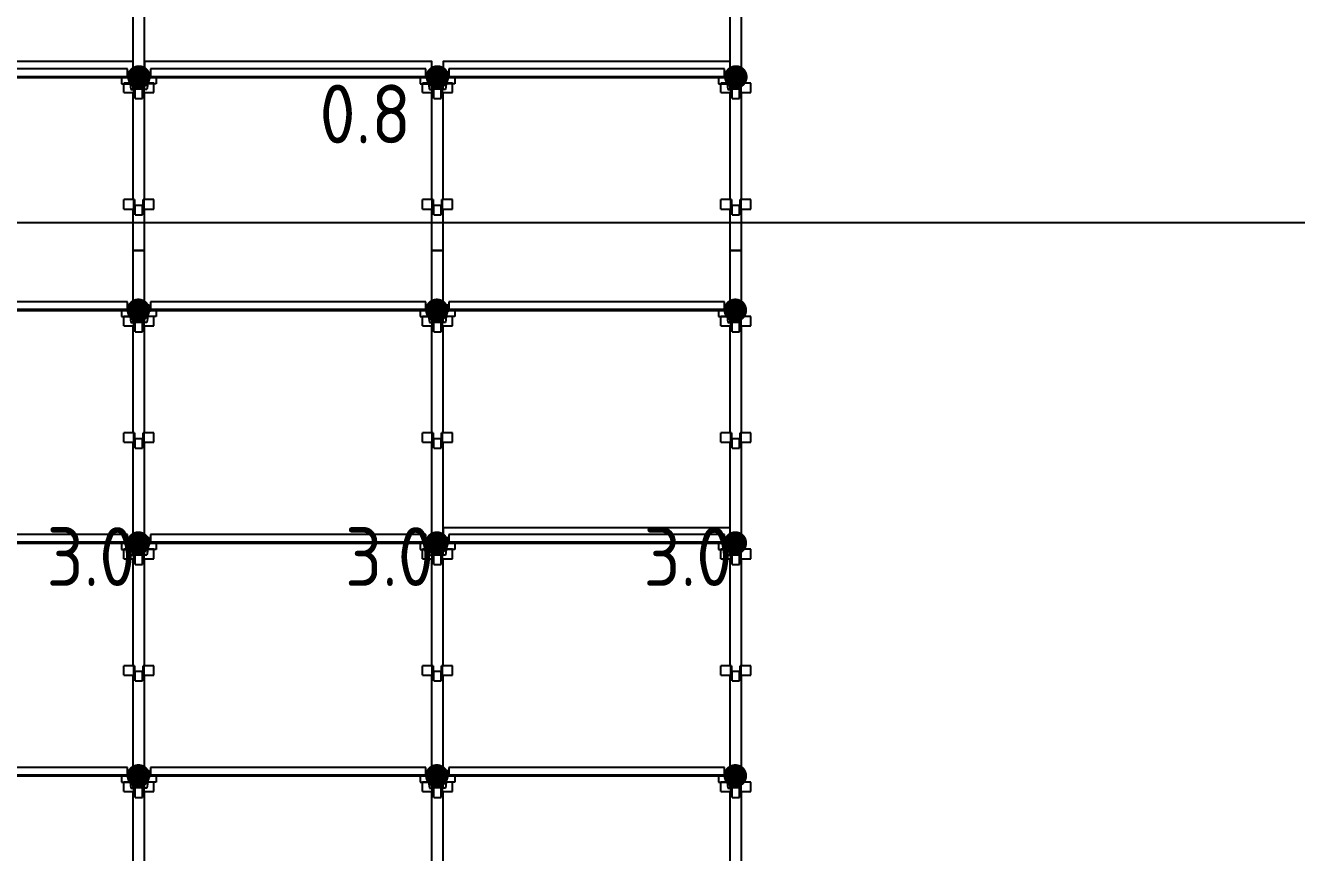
# Model space of a CAD drawing. Header units: millimetres. Extents: x 9116 to 195096, y -114281 to 55636.
# Drawn here: x 126945 to 132354, y -30131 to -26614 of the extents above; entities that cross this region are included whole.
import ezdxf
from ezdxf.enums import TextEntityAlignment as Align

# ---------------------------------------------------------------- set-up
doc = ezdxf.new("R2010")
doc.units = ezdxf.units.MM
doc.linetypes.add('KwikScaf_DASHED', pattern=[3.75, 2.5, -1.25])
doc.layers.get('0').update_dxf_attribs({"linetype": 'CONTINUOUS'})
doc.layers.add('Grid Lines', color=252, linetype='CONTINUOUS')
doc.layers.add('Scaffold', color=7, linetype='CONTINUOUS')
doc.styles.add('KwikScaf ISO', font='isocp.shx')

# ---------------------------------------------------------------- blocks, each defined once
blk = doc.blocks.new('1.2m Transom')
at = {"color": 2, "extrusion": (0, 1, -1.83691e-16)}
for p, q in [((64253.2, 14658.9), (64273.2, 14658.9)), ((64253.2, 14583.9), (64253.2, 14658.9)), ((64273.2, 14658.9), (64269.9, 14633.9)), ((65450.2, 14671.9), (64278.2, 14671.9)), ((64278.2, 14671.9), (64278.2, 14638.9)), ((65450.2, 14638.9), (65450.2, 14671.9)), ((65455.2, 14658.9), (65458.5, 14633.9)), ((65475.2, 14658.9), (65455.2, 14658.9)), ((65475.2, 14583.9), (65475.2, 14658.9)), ((64266.5, 14608.9), (64263.2, 14583.9)), ((64303.2, 14608.9), (64266.5, 14608.9)), ((64269.9, 14633.9), (64278.2, 14633.9)), ((65450.2, 14638.9), (64278.2, 14638.9)), ((64278.2, 14638.9), (64278.2, 14633.9)), ((65450.2, 14633.9), (64278.2, 14633.9)), ((64303.2, 14633.9), (64303.2, 14608.9)), ((65425.2, 14633.9), (65425.2, 14608.9)), ((65425.2, 14608.9), (65461.9, 14608.9)), ((65450.2, 14633.9), (65450.2, 14638.9)), ((65458.5, 14633.9), (65450.2, 14633.9)), ((65461.9, 14608.9), (65465.2, 14583.9)), ((64263.2, 14583.9), (64253.2, 14583.9)), ((65465.2, 14583.9), (65475.2, 14583.9))]:
    blk.add_line(p, q, dxfattribs=at)
blk = doc.blocks.new('0.8m Standard')
at = {"color": 180, "extrusion": (-1, 6.12323e-17, 0)}
for p, q in [((-35.5, 712), (-40, 712)), ((-40, 672), (-40, 712)), ((2.1, 712), (-35.5, 712)), ((0, 712), (0, 721.1)), ((2.1, 672), (2.1, 712)), ((5.8, 712), (2.1, 712)), ((5.8, 712), (5.8, 672)), ((42.2, 672), (42.2, 712)), ((45.9, 712), (42.2, 712)), ((83.5, 712), (45.9, 712)), ((45.9, 672), (45.9, 712)), ((48, 712), (48, 721.1)), ((88, 712), (83.5, 712)), ((88, 672), (88, 712)), ((-40, 672), (-35.5, 672)), ((-35.5, 672), (2.1, 672)), ((0, 217), (0, 672)), ((2.1, 672), (5.8, 672)), ((8.3, 647), (8.3, 687)), ((18.2, 687), (8.3, 687)), ((29.8, 687), (18.2, 687)), ((39.7, 687), (29.8, 687)), ((39.7, 647), (39.7, 687)), ((42.2, 672), (45.9, 672)), ((45.9, 672), (83.5, 672)), ((48, 217), (48, 672)), ((83.5, 672), (88, 672)), ((8.3, 647), (18.2, 647)), ((18.2, 647), (29.8, 647)), ((29.8, 647), (39.7, 647)), ((-40, 177), (-40, 217)), ((-35.5, 217), (-40, 217)), ((2.1, 217), (-35.5, 217)), ((2.1, 177), (2.1, 217)), ((5.8, 217), (2.1, 217)), ((5.8, 217), (5.8, 177)), ((42.2, 177), (42.2, 217)), ((45.9, 217), (42.2, 217)), ((45.9, 177), (45.9, 217)), ((83.5, 217), (45.9, 217)), ((88, 217), (83.5, 217)), ((88, 177), (88, 217)), ((-40, 177), (-35.5, 177)), ((-35.5, 177), (2.1, 177)), ((0, 0), (0, 177)), ((2.1, 177), (5.8, 177)), ((8.3, 152), (8.3, 192)), ((18.2, 192), (8.3, 192)), ((29.8, 192), (18.2, 192)), ((39.7, 192), (29.8, 192)), ((39.7, 152), (39.7, 192)), ((42.2, 177), (45.9, 177)), ((45.9, 177), (83.5, 177)), ((48, 0), (48, 177)), ((83.5, 177), (88, 177)), ((8.3, 152), (18.2, 152)), ((18.2, 152), (29.8, 152)), ((29.8, 152), (39.7, 152)), ((48, 0), (0, 0))]:
    blk.add_line(p, q, dxfattribs=at)
at = {"color": 180}
blk.add_line((0, 721.1), (48, 721.1), dxfattribs=at)

msp = doc.modelspace()

# ---------------------------------------------------------------- linework, layer by layer
at = {"layer": 'Grid Lines', "color": 252, "linetype": 'KwikScaf_DASHED'}
msp.add_line((120262.5, -27452.4), (139068.9, -27452.4), dxfattribs=at)
at = {"layer": 'Scaffold', "color": 5, "extrusion": (-1, 6.12323e-17, 0)}
for p, q in [((127404.1, -26859.7), (127404.1, -26404.7)), ((127452.1, -26859.7), (127452.1, -26404.7)), ((129944.1, -26859.7), (129944.1, -26404.7)), ((129992.1, -26859.7), (129992.1, -26404.7)), ((127368.6, -26859.7), (127364.1, -26859.7)), ((127364.1, -26899.7), (127364.1, -26859.7)), ((127406.2, -26859.7), (127368.6, -26859.7)), ((127406.2, -26899.7), (127406.2, -26859.7)), ((127409.9, -26859.7), (127406.2, -26859.7)), ((127409.9, -26859.7), (127409.9, -26899.7)), ((127446.2, -26899.7), (127446.2, -26859.7)), ((127450, -26859.7), (127446.2, -26859.7)), ((127487.6, -26859.7), (127450, -26859.7)), ((127450, -26899.7), (127450, -26859.7)), ((127492.1, -26859.7), (127487.6, -26859.7)), ((127492.1, -26899.7), (127492.1, -26859.7)), ((129908.6, -26859.7), (129904.1, -26859.7)), ((129904.1, -26899.7), (129904.1, -26859.7)), ((129946.2, -26859.7), (129908.6, -26859.7)), ((129946.2, -26899.7), (129946.2, -26859.7)), ((129949.9, -26859.7), (129946.2, -26859.7)), ((129949.9, -26859.7), (129949.9, -26899.7)), ((129986.2, -26899.7), (129986.2, -26859.7)), ((129990, -26859.7), (129986.2, -26859.7)), ((130027.6, -26859.7), (129990, -26859.7)), ((129990, -26899.7), (129990, -26859.7)), ((130032.1, -26859.7), (130027.6, -26859.7)), ((130032.1, -26899.7), (130032.1, -26859.7)), ((127364.1, -26899.7), (127368.6, -26899.7)), ((127368.6, -26899.7), (127406.2, -26899.7)), ((127404.1, -27354.7), (127404.1, -26899.7)), ((127406.2, -26899.7), (127409.9, -26899.7)), ((127422.3, -26884.7), (127412.4, -26884.7)), ((127412.4, -26924.7), (127412.4, -26884.7)), ((127412.4, -26924.7), (127422.3, -26924.7)), ((127433.9, -26884.7), (127422.3, -26884.7)), ((127422.3, -26924.7), (127433.9, -26924.7)), ((127443.8, -26884.7), (127433.9, -26884.7)), ((127433.9, -26924.7), (127443.8, -26924.7)), ((127443.8, -26924.7), (127443.8, -26884.7)), ((127446.2, -26899.7), (127450, -26899.7)), ((127450, -26899.7), (127487.6, -26899.7)), ((127452.1, -27354.7), (127452.1, -26899.7)), ((127487.6, -26899.7), (127492.1, -26899.7)), ((129904.1, -26899.7), (129908.6, -26899.7)), ((129908.6, -26899.7), (129946.2, -26899.7)), ((129944.1, -27354.7), (129944.1, -26899.7)), ((129946.2, -26899.7), (129949.9, -26899.7)), ((129962.3, -26884.7), (129952.4, -26884.7)), ((129952.4, -26924.7), (129952.4, -26884.7)), ((129952.4, -26924.7), (129962.3, -26924.7)), ((129973.9, -26884.7), (129962.3, -26884.7)), ((129962.3, -26924.7), (129973.9, -26924.7)), ((129983.8, -26884.7), (129973.9, -26884.7)), ((129973.9, -26924.7), (129983.8, -26924.7)), ((129983.8, -26924.7), (129983.8, -26884.7)), ((129986.2, -26899.7), (129990, -26899.7)), ((129990, -26899.7), (130027.6, -26899.7)), ((129992.1, -27354.7), (129992.1, -26899.7)), ((130027.6, -26899.7), (130032.1, -26899.7)), ((127368.6, -27354.7), (127364.1, -27354.7)), ((127364.1, -27394.7), (127364.1, -27354.7)), ((127406.2, -27354.7), (127368.6, -27354.7)), ((127406.2, -27394.7), (127406.2, -27354.7)), ((127409.9, -27354.7), (127406.2, -27354.7)), ((127409.9, -27354.7), (127409.9, -27394.7)), ((127446.2, -27394.7), (127446.2, -27354.7)), ((127450, -27354.7), (127446.2, -27354.7)), ((127487.6, -27354.7), (127450, -27354.7)), ((127450, -27394.7), (127450, -27354.7)), ((127492.1, -27354.7), (127487.6, -27354.7)), ((127492.1, -27394.7), (127492.1, -27354.7)), ((129908.6, -27354.7), (129904.1, -27354.7)), ((129904.1, -27394.7), (129904.1, -27354.7)), ((129946.2, -27354.7), (129908.6, -27354.7)), ((129946.2, -27394.7), (129946.2, -27354.7)), ((129949.9, -27354.7), (129946.2, -27354.7)), ((129949.9, -27354.7), (129949.9, -27394.7)), ((129986.2, -27394.7), (129986.2, -27354.7)), ((129990, -27354.7), (129986.2, -27354.7)), ((130027.6, -27354.7), (129990, -27354.7)), ((129990, -27394.7), (129990, -27354.7)), ((130032.1, -27354.7), (130027.6, -27354.7)), ((130032.1, -27394.7), (130032.1, -27354.7)), ((127364.1, -27394.7), (127368.6, -27394.7)), ((127368.6, -27394.7), (127406.2, -27394.7)), ((127404.1, -27571.7), (127404.1, -27394.7)), ((127406.2, -27394.7), (127409.9, -27394.7)), ((127412.4, -27419.7), (127412.4, -27379.7)), ((127422.3, -27379.7), (127412.4, -27379.7)), ((127412.4, -27419.7), (127422.3, -27419.7)), ((127433.9, -27379.7), (127422.3, -27379.7)), ((127422.3, -27419.7), (127433.9, -27419.7)), ((127443.8, -27379.7), (127433.9, -27379.7)), ((127433.9, -27419.7), (127443.8, -27419.7)), ((127443.8, -27419.7), (127443.8, -27379.7)), ((127446.2, -27394.7), (127450, -27394.7)), ((127450, -27394.7), (127487.6, -27394.7)), ((127452.1, -27571.7), (127452.1, -27394.7)), ((127487.6, -27394.7), (127492.1, -27394.7)), ((129904.1, -27394.7), (129908.6, -27394.7)), ((129908.6, -27394.7), (129946.2, -27394.7)), ((129944.1, -27571.7), (129944.1, -27394.7)), ((129946.2, -27394.7), (129949.9, -27394.7)), ((129952.4, -27419.7), (129952.4, -27379.7)), ((129962.3, -27379.7), (129952.4, -27379.7)), ((129952.4, -27419.7), (129962.3, -27419.7)), ((129973.9, -27379.7), (129962.3, -27379.7)), ((129962.3, -27419.7), (129973.9, -27419.7)), ((129983.8, -27379.7), (129973.9, -27379.7)), ((129973.9, -27419.7), (129983.8, -27419.7)), ((129983.8, -27419.7), (129983.8, -27379.7)), ((129986.2, -27394.7), (129990, -27394.7)), ((129990, -27394.7), (130027.6, -27394.7)), ((129992.1, -27571.7), (129992.1, -27394.7)), ((130027.6, -27394.7), (130032.1, -27394.7)), ((127404.1, -27571.7), (127452.1, -27571.7)), ((127404.1, -27851.7), (127404.1, -27571.7)), ((127452.1, -27571.7), (127404.1, -27571.7)), ((127452.1, -27851.7), (127452.1, -27571.7)), ((128674.1, -27571.7), (128722.1, -27571.7)), ((128674.1, -27851.7), (128674.1, -27571.7)), ((128722.1, -27851.7), (128722.1, -27571.7)), ((129944.1, -27571.7), (129992.1, -27571.7)), ((129944.1, -27851.7), (129944.1, -27571.7)), ((129992.1, -27571.7), (129944.1, -27571.7)), ((129992.1, -27851.7), (129992.1, -27571.7)), ((127368.6, -27851.7), (127364.1, -27851.7)), ((127364.1, -27891.7), (127364.1, -27851.7)), ((127406.2, -27851.7), (127368.6, -27851.7)), ((127406.2, -27891.7), (127406.2, -27851.7)), ((127409.9, -27851.7), (127406.2, -27851.7)), ((127409.9, -27851.7), (127409.9, -27891.7)), ((127446.2, -27891.7), (127446.2, -27851.7)), ((127450, -27851.7), (127446.2, -27851.7)), ((127487.6, -27851.7), (127450, -27851.7)), ((127450, -27891.7), (127450, -27851.7)), ((127492.1, -27851.7), (127487.6, -27851.7)), ((127492.1, -27891.7), (127492.1, -27851.7)), ((128638.6, -27851.7), (128634.1, -27851.7)), ((128634.1, -27891.7), (128634.1, -27851.7)), ((128676.2, -27851.7), (128638.6, -27851.7)), ((128676.2, -27891.7), (128676.2, -27851.7)), ((128679.9, -27851.7), (128676.2, -27851.7)), ((128679.9, -27851.7), (128679.9, -27891.7)), ((128716.2, -27891.7), (128716.2, -27851.7)), ((128720, -27851.7), (128716.2, -27851.7)), ((128757.6, -27851.7), (128720, -27851.7)), ((128720, -27891.7), (128720, -27851.7)), ((128762.1, -27851.7), (128757.6, -27851.7)), ((128762.1, -27891.7), (128762.1, -27851.7)), ((129908.6, -27851.7), (129904.1, -27851.7)), ((129904.1, -27891.7), (129904.1, -27851.7)), ((129946.2, -27851.7), (129908.6, -27851.7)), ((129946.2, -27891.7), (129946.2, -27851.7)), ((129949.9, -27851.7), (129946.2, -27851.7)), ((129949.9, -27851.7), (129949.9, -27891.7)), ((129986.2, -27891.7), (129986.2, -27851.7)), ((129990, -27851.7), (129986.2, -27851.7)), ((130027.6, -27851.7), (129990, -27851.7)), ((129990, -27891.7), (129990, -27851.7)), ((130032.1, -27851.7), (130027.6, -27851.7)), ((130032.1, -27891.7), (130032.1, -27851.7)), ((127364.1, -27891.7), (127368.6, -27891.7)), ((127368.6, -27891.7), (127406.2, -27891.7)), ((127404.1, -28346.7), (127404.1, -27891.7)), ((127406.2, -27891.7), (127409.9, -27891.7)), ((127422.3, -27876.7), (127412.4, -27876.7)), ((127412.4, -27916.7), (127412.4, -27876.7)), ((127433.9, -27876.7), (127422.3, -27876.7)), ((127443.8, -27876.7), (127433.9, -27876.7)), ((127443.8, -27916.7), (127443.8, -27876.7)), ((127446.2, -27891.7), (127450, -27891.7)), ((127450, -27891.7), (127487.6, -27891.7)), ((127452.1, -28346.7), (127452.1, -27891.7)), ((127487.6, -27891.7), (127492.1, -27891.7)), ((128634.1, -27891.7), (128638.6, -27891.7)), ((128638.6, -27891.7), (128676.2, -27891.7)), ((128674.1, -28346.7), (128674.1, -27891.7)), ((128676.2, -27891.7), (128679.9, -27891.7)), ((128692.3, -27876.7), (128682.4, -27876.7)), ((128682.4, -27916.7), (128682.4, -27876.7)), ((128703.9, -27876.7), (128692.3, -27876.7)), ((128713.8, -27876.7), (128703.9, -27876.7)), ((128713.8, -27916.7), (128713.8, -27876.7)), ((128716.2, -27891.7), (128720, -27891.7)), ((128720, -27891.7), (128757.6, -27891.7)), ((128722.1, -28346.7), (128722.1, -27891.7)), ((128757.6, -27891.7), (128762.1, -27891.7)), ((129904.1, -27891.7), (129908.6, -27891.7)), ((129908.6, -27891.7), (129946.2, -27891.7)), ((129944.1, -28346.7), (129944.1, -27891.7)), ((129946.2, -27891.7), (129949.9, -27891.7)), ((129962.3, -27876.7), (129952.4, -27876.7)), ((129952.4, -27916.7), (129952.4, -27876.7)), ((129973.9, -27876.7), (129962.3, -27876.7)), ((129983.8, -27876.7), (129973.9, -27876.7)), ((129983.8, -27916.7), (129983.8, -27876.7)), ((129986.2, -27891.7), (129990, -27891.7)), ((129990, -27891.7), (130027.6, -27891.7)), ((129992.1, -28346.7), (129992.1, -27891.7)), ((130027.6, -27891.7), (130032.1, -27891.7)), ((127412.4, -27916.7), (127422.3, -27916.7)), ((127422.3, -27916.7), (127433.9, -27916.7)), ((127433.9, -27916.7), (127443.8, -27916.7)), ((128682.4, -27916.7), (128692.3, -27916.7)), ((128692.3, -27916.7), (128703.9, -27916.7)), ((128703.9, -27916.7), (128713.8, -27916.7)), ((129952.4, -27916.7), (129962.3, -27916.7)), ((129962.3, -27916.7), (129973.9, -27916.7)), ((129973.9, -27916.7), (129983.8, -27916.7)), ((127368.6, -28346.7), (127364.1, -28346.7)), ((127364.1, -28386.7), (127364.1, -28346.7)), ((127364.1, -28386.7), (127368.6, -28386.7)), ((127406.2, -28346.7), (127368.6, -28346.7)), ((127368.6, -28386.7), (127406.2, -28386.7)), ((127404.1, -28841.7), (127404.1, -28386.7)), ((127406.2, -28386.7), (127406.2, -28346.7)), ((127409.9, -28346.7), (127406.2, -28346.7)), ((127406.2, -28386.7), (127409.9, -28386.7)), ((127409.9, -28346.7), (127409.9, -28386.7)), ((127412.4, -28411.7), (127412.4, -28371.7)), ((127422.3, -28371.7), (127412.4, -28371.7)), ((127433.9, -28371.7), (127422.3, -28371.7)), ((127443.8, -28371.7), (127433.9, -28371.7)), ((127443.8, -28411.7), (127443.8, -28371.7)), ((127446.2, -28386.7), (127446.2, -28346.7)), ((127450, -28346.7), (127446.2, -28346.7)), ((127446.2, -28386.7), (127450, -28386.7)), ((127487.6, -28346.7), (127450, -28346.7)), ((127450, -28386.7), (127450, -28346.7)), ((127450, -28386.7), (127487.6, -28386.7)), ((127452.1, -28841.7), (127452.1, -28386.7)), ((127492.1, -28346.7), (127487.6, -28346.7)), ((127487.6, -28386.7), (127492.1, -28386.7)), ((127492.1, -28386.7), (127492.1, -28346.7)), ((128638.6, -28346.7), (128634.1, -28346.7)), ((128634.1, -28386.7), (128634.1, -28346.7)), ((128634.1, -28386.7), (128638.6, -28386.7)), ((128676.2, -28346.7), (128638.6, -28346.7)), ((128638.6, -28386.7), (128676.2, -28386.7)), ((128674.1, -28841.7), (128674.1, -28386.7)), ((128676.2, -28386.7), (128676.2, -28346.7)), ((128679.9, -28346.7), (128676.2, -28346.7)), ((128676.2, -28386.7), (128679.9, -28386.7)), ((128679.9, -28346.7), (128679.9, -28386.7)), ((128682.4, -28411.7), (128682.4, -28371.7)), ((128692.3, -28371.7), (128682.4, -28371.7)), ((128703.9, -28371.7), (128692.3, -28371.7)), ((128713.8, -28371.7), (128703.9, -28371.7)), ((128713.8, -28411.7), (128713.8, -28371.7)), ((128716.2, -28386.7), (128716.2, -28346.7)), ((128720, -28346.7), (128716.2, -28346.7)), ((128716.2, -28386.7), (128720, -28386.7)), ((128757.6, -28346.7), (128720, -28346.7)), ((128720, -28386.7), (128720, -28346.7)), ((128720, -28386.7), (128757.6, -28386.7)), ((128722.1, -28841.7), (128722.1, -28386.7)), ((128762.1, -28346.7), (128757.6, -28346.7)), ((128757.6, -28386.7), (128762.1, -28386.7)), ((128762.1, -28386.7), (128762.1, -28346.7)), ((129908.6, -28346.7), (129904.1, -28346.7)), ((129904.1, -28386.7), (129904.1, -28346.7)), ((129904.1, -28386.7), (129908.6, -28386.7)), ((129946.2, -28346.7), (129908.6, -28346.7)), ((129908.6, -28386.7), (129946.2, -28386.7)), ((129944.1, -28841.7), (129944.1, -28386.7)), ((129946.2, -28386.7), (129946.2, -28346.7)), ((129949.9, -28346.7), (129946.2, -28346.7)), ((129946.2, -28386.7), (129949.9, -28386.7)), ((129949.9, -28346.7), (129949.9, -28386.7)), ((129952.4, -28411.7), (129952.4, -28371.7)), ((129962.3, -28371.7), (129952.4, -28371.7)), ((129973.9, -28371.7), (129962.3, -28371.7)), ((129983.8, -28371.7), (129973.9, -28371.7)), ((129983.8, -28411.7), (129983.8, -28371.7)), ((129986.2, -28386.7), (129986.2, -28346.7)), ((129990, -28346.7), (129986.2, -28346.7)), ((129986.2, -28386.7), (129990, -28386.7)), ((130027.6, -28346.7), (129990, -28346.7)), ((129990, -28386.7), (129990, -28346.7)), ((129990, -28386.7), (130027.6, -28386.7)), ((129992.1, -28841.7), (129992.1, -28386.7)), ((130032.1, -28346.7), (130027.6, -28346.7)), ((130027.6, -28386.7), (130032.1, -28386.7)), ((130032.1, -28386.7), (130032.1, -28346.7)), ((127412.4, -28411.7), (127422.3, -28411.7)), ((127422.3, -28411.7), (127433.9, -28411.7)), ((127433.9, -28411.7), (127443.8, -28411.7)), ((128682.4, -28411.7), (128692.3, -28411.7)), ((128692.3, -28411.7), (128703.9, -28411.7)), ((128703.9, -28411.7), (128713.8, -28411.7)), ((129952.4, -28411.7), (129962.3, -28411.7)), ((129962.3, -28411.7), (129973.9, -28411.7)), ((129973.9, -28411.7), (129983.8, -28411.7)), ((127368.6, -28841.7), (127364.1, -28841.7)), ((127364.1, -28881.7), (127364.1, -28841.7)), ((127364.1, -28881.7), (127368.6, -28881.7)), ((127406.2, -28841.7), (127368.6, -28841.7)), ((127368.6, -28881.7), (127406.2, -28881.7)), ((127404.1, -29336.7), (127404.1, -28881.7)), ((127406.2, -28881.7), (127406.2, -28841.7)), ((127409.9, -28841.7), (127406.2, -28841.7)), ((127406.2, -28881.7), (127409.9, -28881.7)), ((127409.9, -28841.7), (127409.9, -28881.7)), ((127412.4, -28906.7), (127412.4, -28866.7)), ((127422.3, -28866.7), (127412.4, -28866.7)), ((127433.9, -28866.7), (127422.3, -28866.7)), ((127443.8, -28866.7), (127433.9, -28866.7)), ((127443.8, -28906.7), (127443.8, -28866.7)), ((127446.2, -28881.7), (127446.2, -28841.7)), ((127450, -28841.7), (127446.2, -28841.7)), ((127446.2, -28881.7), (127450, -28881.7)), ((127487.6, -28841.7), (127450, -28841.7)), ((127450, -28881.7), (127450, -28841.7)), ((127450, -28881.7), (127487.6, -28881.7)), ((127452.1, -29336.7), (127452.1, -28881.7)), ((127492.1, -28841.7), (127487.6, -28841.7)), ((127487.6, -28881.7), (127492.1, -28881.7)), ((127492.1, -28881.7), (127492.1, -28841.7)), ((128638.6, -28841.7), (128634.1, -28841.7)), ((128634.1, -28881.7), (128634.1, -28841.7)), ((128634.1, -28881.7), (128638.6, -28881.7)), ((128676.2, -28841.7), (128638.6, -28841.7)), ((128638.6, -28881.7), (128676.2, -28881.7)), ((128674.1, -29336.7), (128674.1, -28881.7)), ((128676.2, -28881.7), (128676.2, -28841.7)), ((128679.9, -28841.7), (128676.2, -28841.7)), ((128676.2, -28881.7), (128679.9, -28881.7)), ((128679.9, -28841.7), (128679.9, -28881.7)), ((128682.4, -28906.7), (128682.4, -28866.7)), ((128692.3, -28866.7), (128682.4, -28866.7)), ((128703.9, -28866.7), (128692.3, -28866.7)), ((128713.8, -28866.7), (128703.9, -28866.7)), ((128713.8, -28906.7), (128713.8, -28866.7)), ((128716.2, -28881.7), (128716.2, -28841.7)), ((128720, -28841.7), (128716.2, -28841.7)), ((128716.2, -28881.7), (128720, -28881.7)), ((128757.6, -28841.7), (128720, -28841.7)), ((128720, -28881.7), (128720, -28841.7)), ((128720, -28881.7), (128757.6, -28881.7)), ((128722.1, -29336.7), (128722.1, -28881.7)), ((128762.1, -28841.7), (128757.6, -28841.7)), ((128757.6, -28881.7), (128762.1, -28881.7)), ((128762.1, -28881.7), (128762.1, -28841.7)), ((129908.6, -28841.7), (129904.1, -28841.7)), ((129904.1, -28881.7), (129904.1, -28841.7)), ((129904.1, -28881.7), (129908.6, -28881.7)), ((129946.2, -28841.7), (129908.6, -28841.7)), ((129908.6, -28881.7), (129946.2, -28881.7)), ((129944.1, -29336.7), (129944.1, -28881.7)), ((129946.2, -28881.7), (129946.2, -28841.7)), ((129949.9, -28841.7), (129946.2, -28841.7)), ((129946.2, -28881.7), (129949.9, -28881.7)), ((129949.9, -28841.7), (129949.9, -28881.7)), ((129952.4, -28906.7), (129952.4, -28866.7)), ((129962.3, -28866.7), (129952.4, -28866.7)), ((129973.9, -28866.7), (129962.3, -28866.7)), ((129983.8, -28866.7), (129973.9, -28866.7)), ((129983.8, -28906.7), (129983.8, -28866.7)), ((129986.2, -28881.7), (129986.2, -28841.7)), ((129990, -28841.7), (129986.2, -28841.7)), ((129986.2, -28881.7), (129990, -28881.7)), ((130027.6, -28841.7), (129990, -28841.7)), ((129990, -28881.7), (129990, -28841.7)), ((129990, -28881.7), (130027.6, -28881.7)), ((129992.1, -29336.7), (129992.1, -28881.7)), ((130032.1, -28841.7), (130027.6, -28841.7)), ((130027.6, -28881.7), (130032.1, -28881.7)), ((130032.1, -28881.7), (130032.1, -28841.7)), ((127412.4, -28906.7), (127422.3, -28906.7)), ((127422.3, -28906.7), (127433.9, -28906.7)), ((127433.9, -28906.7), (127443.8, -28906.7)), ((128682.4, -28906.7), (128692.3, -28906.7)), ((128692.3, -28906.7), (128703.9, -28906.7)), ((128703.9, -28906.7), (128713.8, -28906.7)), ((129952.4, -28906.7), (129962.3, -28906.7)), ((129962.3, -28906.7), (129973.9, -28906.7)), ((129973.9, -28906.7), (129983.8, -28906.7)), ((127368.6, -29336.7), (127364.1, -29336.7)), ((127364.1, -29376.7), (127364.1, -29336.7)), ((127406.2, -29336.7), (127368.6, -29336.7)), ((127406.2, -29376.7), (127406.2, -29336.7)), ((127409.9, -29336.7), (127406.2, -29336.7)), ((127409.9, -29336.7), (127409.9, -29376.7)), ((127412.4, -29401.7), (127412.4, -29361.7)), ((127422.3, -29361.7), (127412.4, -29361.7)), ((127433.9, -29361.7), (127422.3, -29361.7)), ((127443.8, -29361.7), (127433.9, -29361.7)), ((127443.8, -29401.7), (127443.8, -29361.7)), ((127446.2, -29376.7), (127446.2, -29336.7)), ((127450, -29336.7), (127446.2, -29336.7)), ((127487.6, -29336.7), (127450, -29336.7)), ((127450, -29376.7), (127450, -29336.7)), ((127492.1, -29336.7), (127487.6, -29336.7)), ((127492.1, -29376.7), (127492.1, -29336.7)), ((128638.6, -29336.7), (128634.1, -29336.7)), ((128634.1, -29376.7), (128634.1, -29336.7)), ((128676.2, -29336.7), (128638.6, -29336.7)), ((128676.2, -29376.7), (128676.2, -29336.7)), ((128679.9, -29336.7), (128676.2, -29336.7)), ((128679.9, -29336.7), (128679.9, -29376.7)), ((128682.4, -29401.7), (128682.4, -29361.7)), ((128692.3, -29361.7), (128682.4, -29361.7)), ((128703.9, -29361.7), (128692.3, -29361.7)), ((128713.8, -29361.7), (128703.9, -29361.7)), ((128713.8, -29401.7), (128713.8, -29361.7)), ((128716.2, -29376.7), (128716.2, -29336.7)), ((128720, -29336.7), (128716.2, -29336.7)), ((128757.6, -29336.7), (128720, -29336.7)), ((128720, -29376.7), (128720, -29336.7)), ((128762.1, -29336.7), (128757.6, -29336.7)), ((128762.1, -29376.7), (128762.1, -29336.7)), ((129908.6, -29336.7), (129904.1, -29336.7)), ((129904.1, -29376.7), (129904.1, -29336.7)), ((129946.2, -29336.7), (129908.6, -29336.7)), ((129946.2, -29376.7), (129946.2, -29336.7)), ((129949.9, -29336.7), (129946.2, -29336.7)), ((129949.9, -29336.7), (129949.9, -29376.7)), ((129952.4, -29401.7), (129952.4, -29361.7)), ((129962.3, -29361.7), (129952.4, -29361.7)), ((129973.9, -29361.7), (129962.3, -29361.7)), ((129983.8, -29361.7), (129973.9, -29361.7)), ((129983.8, -29401.7), (129983.8, -29361.7)), ((129986.2, -29376.7), (129986.2, -29336.7)), ((129990, -29336.7), (129986.2, -29336.7)), ((130027.6, -29336.7), (129990, -29336.7)), ((129990, -29376.7), (129990, -29336.7)), ((130032.1, -29336.7), (130027.6, -29336.7)), ((130032.1, -29376.7), (130032.1, -29336.7)), ((127364.1, -29376.7), (127368.6, -29376.7)), ((127368.6, -29376.7), (127406.2, -29376.7)), ((127404.1, -29831.7), (127404.1, -29376.7)), ((127406.2, -29376.7), (127409.9, -29376.7)), ((127412.4, -29401.7), (127422.3, -29401.7)), ((127422.3, -29401.7), (127433.9, -29401.7)), ((127433.9, -29401.7), (127443.8, -29401.7)), ((127446.2, -29376.7), (127450, -29376.7)), ((127450, -29376.7), (127487.6, -29376.7)), ((127452.1, -29831.7), (127452.1, -29376.7)), ((127487.6, -29376.7), (127492.1, -29376.7)), ((128634.1, -29376.7), (128638.6, -29376.7)), ((128638.6, -29376.7), (128676.2, -29376.7)), ((128674.1, -29831.7), (128674.1, -29376.7)), ((128676.2, -29376.7), (128679.9, -29376.7)), ((128682.4, -29401.7), (128692.3, -29401.7)), ((128692.3, -29401.7), (128703.9, -29401.7)), ((128703.9, -29401.7), (128713.8, -29401.7)), ((128716.2, -29376.7), (128720, -29376.7)), ((128720, -29376.7), (128757.6, -29376.7)), ((128722.1, -29831.7), (128722.1, -29376.7)), ((128757.6, -29376.7), (128762.1, -29376.7)), ((129904.1, -29376.7), (129908.6, -29376.7)), ((129908.6, -29376.7), (129946.2, -29376.7)), ((129944.1, -29831.7), (129944.1, -29376.7)), ((129946.2, -29376.7), (129949.9, -29376.7)), ((129952.4, -29401.7), (129962.3, -29401.7)), ((129962.3, -29401.7), (129973.9, -29401.7)), ((129973.9, -29401.7), (129983.8, -29401.7)), ((129986.2, -29376.7), (129990, -29376.7)), ((129990, -29376.7), (130027.6, -29376.7)), ((129992.1, -29831.7), (129992.1, -29376.7)), ((130027.6, -29376.7), (130032.1, -29376.7)), ((127368.6, -29831.7), (127364.1, -29831.7)), ((127364.1, -29871.7), (127364.1, -29831.7)), ((127406.2, -29831.7), (127368.6, -29831.7)), ((127406.2, -29871.7), (127406.2, -29831.7)), ((127409.9, -29831.7), (127406.2, -29831.7)), ((127409.9, -29831.7), (127409.9, -29871.7)), ((127446.2, -29871.7), (127446.2, -29831.7)), ((127450, -29831.7), (127446.2, -29831.7)), ((127487.6, -29831.7), (127450, -29831.7)), ((127450, -29871.7), (127450, -29831.7)), ((127492.1, -29831.7), (127487.6, -29831.7)), ((127492.1, -29871.7), (127492.1, -29831.7)), ((128638.6, -29831.7), (128634.1, -29831.7)), ((128634.1, -29871.7), (128634.1, -29831.7)), ((128676.2, -29831.7), (128638.6, -29831.7)), ((128676.2, -29871.7), (128676.2, -29831.7)), ((128679.9, -29831.7), (128676.2, -29831.7)), ((128679.9, -29831.7), (128679.9, -29871.7)), ((128716.2, -29871.7), (128716.2, -29831.7)), ((128720, -29831.7), (128716.2, -29831.7)), ((128757.6, -29831.7), (128720, -29831.7)), ((128720, -29871.7), (128720, -29831.7)), ((128762.1, -29831.7), (128757.6, -29831.7)), ((128762.1, -29871.7), (128762.1, -29831.7)), ((129908.6, -29831.7), (129904.1, -29831.7)), ((129904.1, -29871.7), (129904.1, -29831.7)), ((129946.2, -29831.7), (129908.6, -29831.7)), ((129946.2, -29871.7), (129946.2, -29831.7)), ((129949.9, -29831.7), (129946.2, -29831.7)), ((129949.9, -29831.7), (129949.9, -29871.7)), ((129986.2, -29871.7), (129986.2, -29831.7)), ((129990, -29831.7), (129986.2, -29831.7)), ((130027.6, -29831.7), (129990, -29831.7)), ((129990, -29871.7), (129990, -29831.7)), ((130032.1, -29831.7), (130027.6, -29831.7)), ((130032.1, -29871.7), (130032.1, -29831.7)), ((127364.1, -29871.7), (127368.6, -29871.7)), ((127368.6, -29871.7), (127406.2, -29871.7)), ((127404.1, -30326.7), (127404.1, -29871.7)), ((127406.2, -29871.7), (127409.9, -29871.7)), ((127422.3, -29856.7), (127412.4, -29856.7)), ((127412.4, -29896.7), (127412.4, -29856.7)), ((127412.4, -29896.7), (127422.3, -29896.7)), ((127433.9, -29856.7), (127422.3, -29856.7)), ((127422.3, -29896.7), (127433.9, -29896.7)), ((127443.8, -29856.7), (127433.9, -29856.7)), ((127433.9, -29896.7), (127443.8, -29896.7)), ((127443.8, -29896.7), (127443.8, -29856.7)), ((127446.2, -29871.7), (127450, -29871.7)), ((127450, -29871.7), (127487.6, -29871.7)), ((127452.1, -30326.7), (127452.1, -29871.7)), ((127487.6, -29871.7), (127492.1, -29871.7)), ((128634.1, -29871.7), (128638.6, -29871.7)), ((128638.6, -29871.7), (128676.2, -29871.7)), ((128674.1, -30326.7), (128674.1, -29871.7)), ((128676.2, -29871.7), (128679.9, -29871.7)), ((128692.3, -29856.7), (128682.4, -29856.7)), ((128682.4, -29896.7), (128682.4, -29856.7)), ((128682.4, -29896.7), (128692.3, -29896.7)), ((128703.9, -29856.7), (128692.3, -29856.7)), ((128692.3, -29896.7), (128703.9, -29896.7)), ((128713.8, -29856.7), (128703.9, -29856.7)), ((128703.9, -29896.7), (128713.8, -29896.7)), ((128713.8, -29896.7), (128713.8, -29856.7)), ((128716.2, -29871.7), (128720, -29871.7)), ((128720, -29871.7), (128757.6, -29871.7)), ((128722.1, -30326.7), (128722.1, -29871.7)), ((128757.6, -29871.7), (128762.1, -29871.7)), ((129904.1, -29871.7), (129908.6, -29871.7)), ((129908.6, -29871.7), (129946.2, -29871.7)), ((129944.1, -30326.7), (129944.1, -29871.7)), ((129946.2, -29871.7), (129949.9, -29871.7)), ((129962.3, -29856.7), (129952.4, -29856.7)), ((129952.4, -29896.7), (129952.4, -29856.7)), ((129952.4, -29896.7), (129962.3, -29896.7)), ((129973.9, -29856.7), (129962.3, -29856.7)), ((129962.3, -29896.7), (129973.9, -29896.7)), ((129983.8, -29856.7), (129973.9, -29856.7)), ((129973.9, -29896.7), (129983.8, -29896.7)), ((129983.8, -29896.7), (129983.8, -29856.7)), ((129986.2, -29871.7), (129990, -29871.7)), ((129990, -29871.7), (130027.6, -29871.7)), ((129992.1, -30326.7), (129992.1, -29871.7)), ((130027.6, -29871.7), (130032.1, -29871.7))]:
    msp.add_line(p, q, dxfattribs=at)
at = {"layer": 'Scaffold', "color": 20}
for points in [[(126182.1, -26832), (127404.1, -26832), (127404.1, -26768), (126182.1, -26768)], [(127452.1, -26832), (128674.1, -26832), (128674.1, -26768), (127452.1, -26768)], [(128722.1, -26832), (129944.1, -26832), (129944.1, -26768), (128722.1, -26768)], [(128722.1, -28814), (129944.1, -28814), (129944.1, -28750), (128722.1, -28750)]]:
    msp.add_lwpolyline(points, close=True, dxfattribs=at)
at = {"layer": 'Scaffold', "color": 40, "const_width": 50}
for points in [[(127403.1, -26833, 1), (127453.1, -26833, 1)], [(128673.1, -26833, 1), (128723.1, -26833, 1)], [(129943.1, -26833, 1), (129993.1, -26833, 1)], [(127400.8, -27825, 1), (127450.8, -27825, 1)], [(128670.8, -27825, 1), (128720.8, -27825, 1)], [(129940.8, -27825, 1), (129990.8, -27825, 1)], [(127400.8, -28815, 1), (127450.8, -28815, 1)], [(128670.8, -28815, 1), (128720.8, -28815, 1)], [(129940.8, -28815, 1), (129990.8, -28815, 1)], [(127400.8, -29805, 1), (127450.8, -29805, 1)], [(128670.8, -29805, 1), (128720.8, -29805, 1)], [(129940.8, -29805, 1), (129990.8, -29805, 1)]]:
    msp.add_lwpolyline(points, format="xyb", close=True, dxfattribs=at)

# ---------------------------------------------------------------- block references
at = {"layer": 'Scaffold'}
for name, p in [('1.2m Transom', (61928.9, -41470.9)), ('1.2m Transom', (63198.9, -41470.9)), ('1.2m Transom', (64468.9, -41470.9)), ('0.8m Standard', (128674.1, -27571.7)), ('1.2m Transom', (61928.9, -42460.9)), ('1.2m Transom', (63198.9, -42460.9)), ('1.2m Transom', (64468.9, -42460.9)), ('1.2m Transom', (61928.9, -43450.9)), ('1.2m Transom', (63198.9, -43450.9)), ('1.2m Transom', (64468.9, -43450.9)), ('1.2m Transom', (61928.9, -44440.9)), ('1.2m Transom', (63198.9, -44440.9)), ('1.2m Transom', (64468.9, -44440.9))]:
    msp.add_blockref(name, p, dxfattribs=at)

# ---------------------------------------------------------------- texts
at = {"layer": 'Scaffold', "color": 7, "style": 'KwikScaf ISO'}
msp.add_text('  0.8  ', height=250, dxfattribs=at).set_placement((128871.8, -26990.4), align=Align.MIDDLE_RIGHT)
for p in [(126749.1, -28872.7), (128019.1, -28872.7), (129289.1, -28872.7)]:
    msp.add_text('  3.0  ', height=250, dxfattribs=at).set_placement(p, align=Align.MIDDLE_LEFT)

doc.saveas('drawing.dxf')
